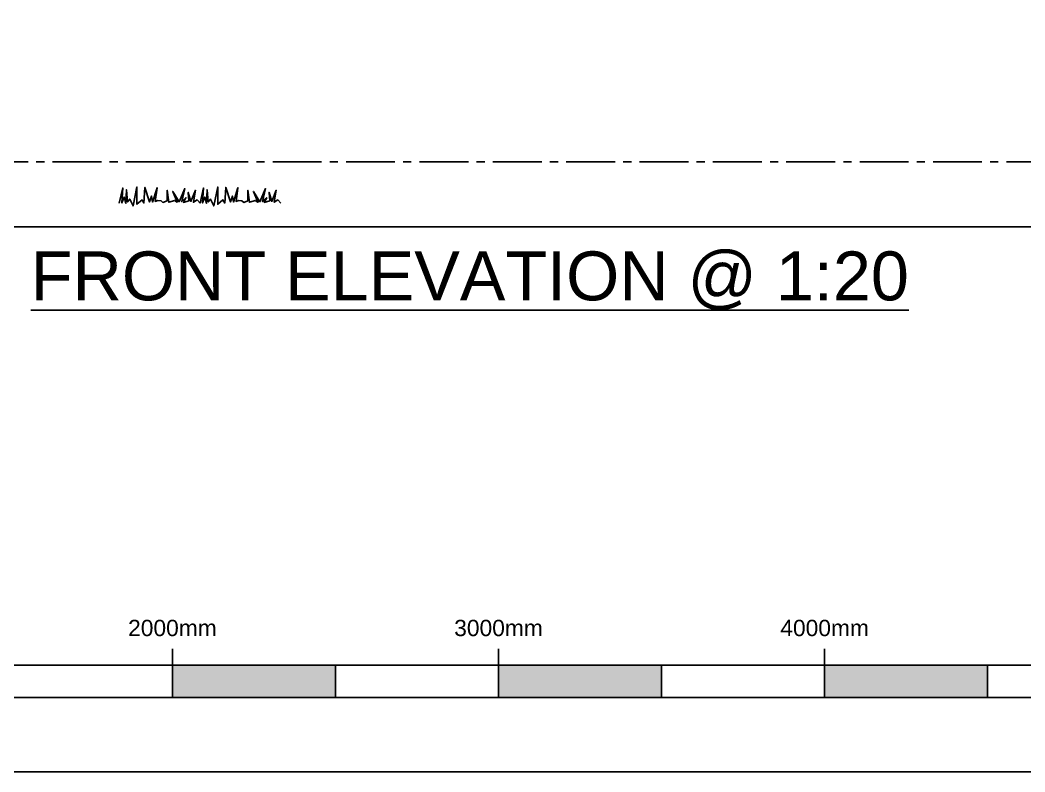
# Model space of a CAD drawing. Header units: millimetres. Extents: x 0 to 23312, y -3206 to 11448.
# Drawn here: x 2448 to 5529, y -3206 to -901 of the extents above; entities that cross this region are included whole.
import ezdxf

# ---------------------------------------------------------------- set-up
doc = ezdxf.new("R2010")
doc.units = ezdxf.units.MM
doc.header["$LTSCALE"] = 10
doc.linetypes.add('CENTER2', pattern=[1.125, 0.75, -0.125, 0.125, -0.125])
for name, color, linetype in [('03 - Datum', 11, 'CENTER2'), ('40 - Detail Outline', 142, 'Continuous'), ('41 - Detail', 7, 'Continuous')]:
    doc.layers.add(name, color=color, linetype=linetype)
doc.styles.add('1-20', font='romans.shx', dxfattribs={"width": 0.8, "height": 40})
doc.styles.add('CGBOLD', font='arialbd.ttf')

msp = doc.modelspace()

# ---------------------------------------------------------------- hatches: boundary and pattern name
at = {"layer": '40 - Detail Outline'}
for points in [[(3414.715, -2878.673), (2914.715, -2878.673), (2914.715, -2978.673), (3414.715, -2978.673)], [(4414.715, -2878.673), (3914.715, -2878.673), (3914.715, -2978.673), (4414.715, -2978.673)], [(5414.715, -2878.673), (4914.715, -2878.673), (4914.715, -2978.673), (5414.715, -2978.673)]]:
    msp.add_hatch(color=7, dxfattribs=at).paths.add_polyline_path(points)

# ---------------------------------------------------------------- linework, layer by layer
at = {"layer": '03 - Datum', "ltscale": 20}
msp.add_line((297.269, -1335.512), (6010.134, -1335.512), dxfattribs=at)
at = {"layer": '40 - Detail Outline', "color": 4}
msp.add_line((269.954, -1535.512), (6037.449, -1535.512), dxfattribs=at)
at = {"layer": '40 - Detail Outline', "color": 7}
for p, q in [((2914.715, -2878.673), (2914.715, -2828.673)), ((3914.715, -2878.673), (3914.715, -2828.673)), ((4914.715, -2878.673), (4914.715, -2828.673))]:
    msp.add_line(p, q, dxfattribs=at)
at = {"layer": '40 - Detail Outline', "color": 3, "ltscale": 10}
msp.add_lwpolyline([(0, 11147.776), (13142.58, 11147.776), (13142.58, -3206.341), (0, -3206.341)], close=True, dxfattribs=at)
at = {"layer": '40 - Detail Outline', "color": 251, "ltscale": 10}
msp.add_lwpolyline([(2751.866, -1462.657), (2762.281, -1415.98), (2759.735, -1461.772), (2766.354, -1443.964), (2771.954, -1462.789), (2773.482, -1421.577), (2777.046, -1458.719), (2783.665, -1450.069), (2793.849, -1470.93), (2806.068, -1412.927), (2806.068, -1465.842), (2821.852, -1452.613), (2827.453, -1462.281), (2830.508, -1414.453), (2844.764, -1458.719), (2844.764, -1458.21), (2850.874, -1440.911), (2853.929, -1459.228), (2867.676, -1415.471), (2862.076, -1457.193), (2869.713, -1454.14), (2879.896, -1455.157), (2885.497, -1460.245), (2898.226, -1455.666), (2898.735, -1423.103), (2903.318, -1459.737), (2915.028, -1456.175), (2921.138, -1454.14), (2929.285, -1459.737), (2915.537, -1426.665), (2935.394, -1458.21), (2952.706, -1418.015), (2943.541, -1457.702), (2956.27, -1445.999), (2948.633, -1460.245), (2965.435, -1455.157), (2963.398, -1429.717), (2971.545, -1457.193), (2985.292, -1423.103), (2979.182, -1459.737), (2990.384, -1452.613), (2999.61, -1462.657), (3010.024, -1415.98), (3007.479, -1461.772), (3014.098, -1443.964), (3019.698, -1462.789), (3021.226, -1421.577), (3024.79, -1458.719), (3031.409, -1450.069), (3041.592, -1470.93), (3053.812, -1412.927), (3053.812, -1465.842), (3069.596, -1452.613), (3075.197, -1462.281), (3078.252, -1414.453), (3092.508, -1458.719), (3092.508, -1458.21), (3098.618, -1440.911), (3101.673, -1459.228), (3115.42, -1415.471), (3109.82, -1457.193), (3117.457, -1454.14), (3127.64, -1455.157), (3133.24, -1460.245), (3145.969, -1455.666), (3146.479, -1423.103), (3151.061, -1459.737), (3162.772, -1456.175), (3168.882, -1454.14), (3177.028, -1459.737), (3163.281, -1426.665), (3183.138, -1458.21), (3200.45, -1418.015), (3191.285, -1457.702), (3204.014, -1445.999), (3196.376, -1460.245), (3213.178, -1455.157), (3211.142, -1429.717), (3219.288, -1457.193), (3233.036, -1423.103), (3226.926, -1459.737), (3238.127, -1452.613), (3247.353, -1462.657)], dxfattribs=at)
at = {"layer": '40 - Detail Outline', "color": 7}
for points in [[(2414.715, -2978.673), (2914.715, -2978.673), (2914.715, -2878.673), (2414.715, -2878.673)], [(2914.715, -2978.673), (3414.715, -2978.673), (3414.715, -2878.673), (2914.715, -2878.673)], [(3414.715, -2978.673), (3914.715, -2978.673), (3914.715, -2878.673), (3414.715, -2878.673)], [(3914.715, -2978.673), (4414.715, -2978.673), (4414.715, -2878.673), (3914.715, -2878.673)], [(4414.715, -2978.673), (4914.715, -2978.673), (4914.715, -2878.673), (4414.715, -2878.673)], [(4914.715, -2978.673), (5414.715, -2978.673), (5414.715, -2878.673), (4914.715, -2878.673)], [(5414.715, -2978.673), (5914.715, -2978.673), (5914.715, -2878.673), (5414.715, -2878.673)]]:
    msp.add_lwpolyline(points, close=True, dxfattribs=at)

# ---------------------------------------------------------------- texts
at = {"layer": '41 - Detail', "color": 3, "insert": (3826.879, -1700.731), "char_height": 150, "attachment_point": 5, "style": '1-20'}
msp.add_mtext('\\A1;{\\fArial|b0|i0|c0|p34;\\W1;\\LFRONT ELEVATION @ 1:20}', dxfattribs=at)
at = {"layer": '41 - Detail', "char_height": 50, "attachment_point": 5, "style": 'CGBOLD'}
for s, insert in [('{\\fArial|b0|i0|c0|p34;2000mm}', (2914.715, -2765.422)), ('{\\fArial|b0|i0|c0|p34;3000mm}', (3914.715, -2765.422)), ('{\\fArial|b0|i0|c0|p34;4000mm}', (4914.715, -2765.422))]:
    msp.add_mtext(s, dxfattribs=dict(at, insert=insert))

doc.saveas('drawing.dxf')
